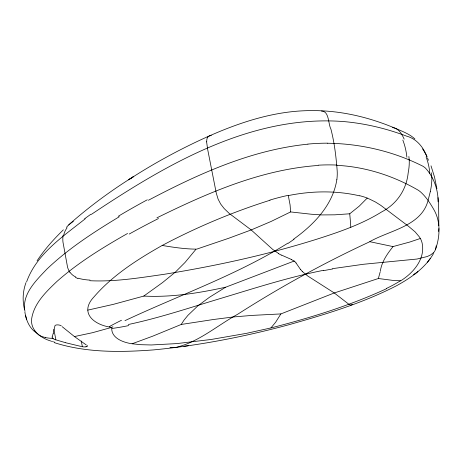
<?xml version="1.0" encoding="UTF-8"?>
<svg xmlns="http://www.w3.org/2000/svg" width="462" height="462" viewBox="0 0 462 462"><rect width="100%" height="100%" fill="white"/><g stroke="black" fill="none" stroke-linecap="round" stroke-linejoin="round"><path stroke-width="0.69" d="M112.936 326.738L111.775 327.356C94.646 325.398 78.448 313.08 94.179 296.668C112.907 275.046 137.514 259.419 162.202 245.449C173.579 247.366 185.256 249.105 196.714 249.133L228.563 238.323L251.184 229.937L271.027 221.483L290.598 211.931L290.084 204.903L288.3 195.593C311.723 190.818 336.278 190.436 359.627 195.848M435.383 249.688C440.043 236.983 440.869 221.812 433.928 209.719C430.272 203.32 426.16 196.991 420.657 192.03A75.37 32.3 -7.3 0 0 418.272 190.223C393.532 175.831 365.402 166.724 336.729 165.338M438.097 201.865C438.219 189.732 433.789 177.073 425.49 168.139A52.991 22.384 -6.4 0 0 423.088 166.32C393.728 151.421 360.591 143.642 327.685 143.249M438.888 228.557L438.646 231.479M63.086 235.268L62.965 236.238A29.811 24.688 -52.8 0 0 62.965 242.076L67.567 267.267A31.814 26.346 -52.8 0 0 69.19 271.211M336.827 179.695C332.911 205.07 313.75 224.74 293.693 239.108M380.301 271.292C381.577 262.404 386.59 254.781 392.03 247.88M380.122 272.106L378.372 278.511L334.269 292.96L280.879 313.929L252.235 315.39L233.385 316.961L213.519 319.496L181.208 324.463L152.668 336.192L132.097 343.768C123.487 342.561 110.707 338.184 111.775 327.356L92.452 332.715L74.44 336.561L62.191 326.692M430.37 191.366L428.055 200.502M26.623 281.837C36.492 253.979 63.028 236.492 85.164 218.844M53.263 333.269L54.932 325.849A3.344 1.386 8.1 0 1 57.051 324.896A3.546 1.403 6.7 0 1 57.658 324.89A3.373 1.317 6.5 0 1 61.325 325.929M53.245 333.333L52.16 336.994M427.864 201.201C420.784 226.565 388.825 230.411 369.132 242.036C323.7 263.103 279.758 287.318 237.578 314.316C217.065 325.594 198.412 342.388 175.052 347.609M26.005 282.594C22.592 291.788 22.216 301.917 25.035 311.319M352.321 304.267L351.033 305.134L348.677 304.112L334.269 292.96L307.721 275.987L302.258 271.465M181.208 324.463L184.072 320.056L187.947 315.332L197.823 305.884L209.534 297.222L225.641 287.214L294.098 261.07M280.879 313.929L275.629 322.239L270.94 327.928L246.39 333.362L211.29 339.454L176.836 343.595L151.305 344.97L140.569 344.687L132.097 343.768M433.46 253.65C425.132 268.075 410.914 277.829 396.621 285.695C362.716 303.164 325.958 314.218 289.397 324.595C244.854 336.665 199.376 345.53 153.419 349.913C120.449 352.362 86.4 352.829 54.545 342.717M37.064 260.851C44.491 249.457 53.656 239.328 63.358 229.839M290.598 211.931L311.18 214.224L321.899 214.928L334.834 214.824L349.734 213.785L359.234 206.15L367.151 198.163A87.509 38.75 -11.7 0 1 369.531 199.093L375.444 201.998L380.867 205.411L408.495 226.276L415.095 231.849L419.363 236.902A87.509 40.483 -11.2 0 1 420.316 238.484L409.777 242.036L392.983 246.587L392.29 247.534M427.483 262.22L430.405 258.287M66.436 227.35L68.578 224.959M195.836 249.428L185.095 262.387L175.341 272.13L162.578 282.542L143.786 296.073L113.271 304.371L87.751 310.135M207.715 137.127L209.373 135.903C241.349 121.801 275.519 110.73 310.793 110.614C339.674 110.262 368.254 116.921 394.796 128.09C399.659 129.782 402.154 134.788 404.175 139.143M433.292 252.864L430.63 254.92L427.333 256.508L417.024 259.038L363.421 264.276L332.634 268.647M69.005 224.555C89.16 206.716 110.897 190.714 133.737 176.484L128.528 179.828C154.25 163.069 181.335 148.4 209.373 135.903L211.319 135.516M127.558 233.466C102.824 247.557 78.297 262.497 56.936 281.45C46.171 291.718 34.09 303.216 31.682 318.613C30.07 330.313 40.933 338.12 50.878 341.048M417.931 271.587L413.779 274.763L415.806 273.221M91.361 214.38C165.592 164.865 250.762 114.489 343.457 121.546C365.061 123.418 386.342 128.511 406.624 136.151C416.718 138.791 423.44 147.32 426.957 156.733M287.884 243.151C236.694 275.063 179.377 295.108 124.965 320.645M119.352 216.69C93.832 232.12 68.526 248.469 46.87 269.127C36.469 280.116 22.702 293.156 24.596 309.707M162.202 245.449C196.662 227.194 232.808 211.966 270.01 200.254M148.389 200.265C198.285 173.983 251.155 149.873 307.894 144.167M156.901 217.839C207.6 192.897 261.076 169.508 318.133 165.465M386.584 288.681C349.561 305.757 310.395 317.873 270.94 327.928M89.888 280.717C114.726 281.964 139.455 277.829 163.964 274.336C216.031 265.916 267.746 254.695 318.075 238.79C339.934 231.78 361.925 224.174 381.531 211.994C396.766 204.094 406.416 189.876 408.177 172.875A55.203 46.749 -51 0 0 409.228 159.823M321.471 111.076C329.342 110.897 328.136 124.226 330.902 129.048C334.448 142.712 336.099 156.774 337.185 170.825A14.495 4.222 -87.6 0 1 336.862 179.73M225.641 287.214C198.81 293.093 171.333 297.516 143.786 296.073M128.326 324.509C159.396 317.92 189.559 307.773 219.935 298.654C254.256 288.334 288.45 277.223 323.666 270.287M183.974 346.315L188.409 345.686M174.474 347.672L169.97 347.632M378.372 278.511L392.827 280.388L400.669 280.827C413.184 273.094 425.41 259.032 422.17 243.289A88.97 41.153 -11.1 0 0 420.374 238.473M392.584 127.512L394.796 128.09C401.732 131.15 409.24 133.714 414.905 138.964M80.942 346.356L82.357 346.65L81.248 341.02M80.538 346.275L79.528 346.061M79.123 345.974L65.783 342.764M392.983 246.587L369.848 241.707M65.627 342.723L55.908 339.841L53.846 329.342M54.077 342.03L54.741 342.215M52.772 341.649L53.419 341.845M51.501 341.256L52.131 341.453M77.87 278.482L75.554 277.495M281.572 255.111L291.372 259.453M278.713 253.603L272.707 249.428L251.184 229.937L229.256 213.444L224.191 208.581L220.686 204.065L218.099 199.128L216.274 193.099L207.582 148.978L206.612 141.765M39.258 335.256L35.02 331.808A17.198 14.247 -52.8 0 1 34.309 330.856M86.423 345.068L74.44 336.561M34.032 331.11C28.586 326.224 25.912 319.161 24.89 312.069M422.545 148.955L423.209 149.792M296.044 262.993L300.519 269.485M423.417 150.081L426.975 156.433M69.814 272.314L69.19 271.211M427.46 157.877L428.441 160.268M431.006 165.823L434.517 177.05L436.902 188.721M25.601 315.355L26.542 319.525M349.734 213.785L350.271 219.866M350.808 227.258L350.288 220.339M431.416 172.817L431.756 176.963M408.882 156.491L409.17 159.835M438.051 197.609L438.634 206.254L438.836 225.699M128.759 325.577A158.749 97.915 -5 0 1 112.023 328.47M400.45 280.757A102.957 47.482 -10.2 0 1 386.296 288.525M45.42 337.503A32.513 26.929 -52.8 0 1 39.241 335.291M294.063 239.201A180.475 84.2 -9.4 0 1 288.259 243.26M206.716 141.851A12.948 5.781 66.9 0 1 207.727 137.15M63.692 235.32A17.683 15.922 -38.3 0 1 67.077 227.778M68.659 225.04A42.804 41.268 -3.7 0 1 73.377 221.402M436.151 245.894A14.495 12.139 39.5 0 1 433.385 252.945M402.812 140.061A71.298 56.514 -63.1 0 1 406.878 157.172M431.837 176.94A57.092 46.148 -54.4 0 1 430.336 191.36M84.65 218.734A442.157 196.904 -14.6 0 1 90.847 214.264M318.243 165.188A98.833 45.888 -11.1 0 1 336.931 165.078M426.079 156.959A71.679 58.905 -51.9 0 1 429.827 173.273M307.917 144.086A111.175 52.784 -10.8 0 1 327.731 143.174M118.226 216.303A556.779 254.302 -11.3 0 1 147.291 199.803M323.735 270.617A180.475 76.374 -10.7 0 1 332.669 268.976M89.98 280.099A42.412 32.554 -7.1 0 1 78.032 278.188M75.878 277.056A17.492 14.195 -10.9 0 1 69.987 272.222M129.198 234.055A547.199 242.14 -10.5 0 1 158.489 218.526M269.866 200.081A102.957 44.762 -11 0 1 288.219 195.334M359.806 195.732A88.97 39.368 -11.7 0 1 367.336 198.059M109.373 326.582A158.94 44.491 -14.8 0 1 121.506 320.258M302.321 271.448A94.612 42.533 -9.8 0 1 300.571 269.473M294.207 261.03A35.482 16.078 -11.6 0 1 296.078 262.988M291.245 259.511A35.482 16.008 -11.2 0 1 294.034 261.094M281.439 255.168A94.612 41.678 -10.3 0 1 278.592 253.655M85.972 346.812A3.344 0.953 2.8 0 1 82.288 346.679M55.798 339.882A7.779 2.431 8.8 0 1 52.83 338.427M87.341 345.588A3.373 0.982 1.6 0 1 86.336 346.673M86.406 346.696A3.546 1.022 2.9 0 1 85.903 346.783M53.038 338.427A7.779 2.322 9.7 0 1 52.154 336.994M52.939 338.398A54.851 45.426 -52.8 0 1 45.403 337.56"/></g></svg>
